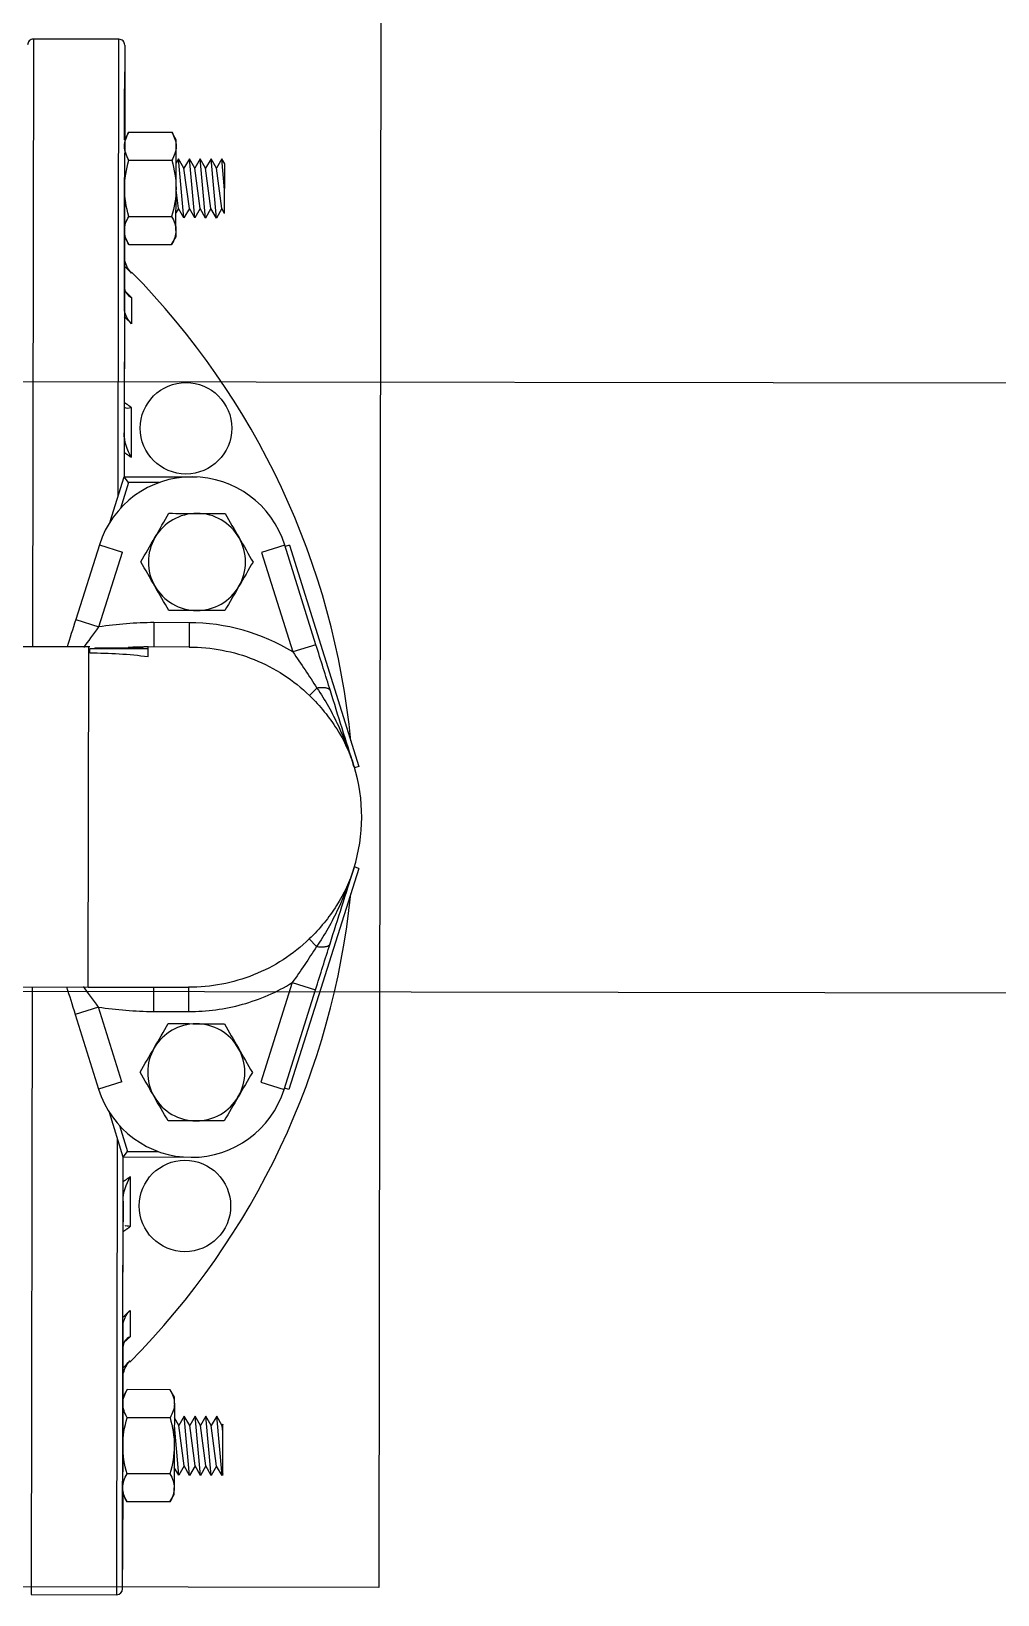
# Model space of a CAD drawing. Header units: millimetres. Extents: x 9 to 403, y 12 to 283.
# Drawn here: x 69.3317 to 69.4585, y 241.0988 to 241.3038 of the extents above; entities that cross this region are included whole.
import ezdxf

# ---------------------------------------------------------------- set-up
doc = ezdxf.new("R2010")
doc.units = ezdxf.units.MM
doc.layers.add('SITE_20200109$0$22', color=40, linetype='Continuous')

# ---------------------------------------------------------------- blocks, each defined once
blk = doc.blocks.new('SITE_20200109$0$A$C3D8971C')
at = {"color": 9, "linetype": 'Continuous'}
for p, q in [((-705, -960.5), (-705, -750.5)), ((-305, -960.5), (-705, -960.5))]:
    blk.add_line(p, q, dxfattribs=at)
at = {"color": 9, "linetype": 'Continuous', "extrusion": (0, 1, 0)}
for p, q in [((-626.31, -911.9), (-626.31, -922.28)), ((-581.69, -922.28), (-581.69, -911.9)), ((-706, -914.91), (-706, -926.13)), ((-626.32, -914.91), (-706, -914.91)), ((-502, -914.91), (-581.68, -914.91)), ((-502, -926.13), (-502, -914.91)), ((-629.89, -920.57), (-639.7, -923.66)), ((-628.93, -923.61), (-629.89, -920.57)), ((-578.11, -920.57), (-579.07, -923.61)), ((-568.3, -923.66), (-578.11, -920.57)), ((-626.31, -922.28), (-626.31, -935.44)), ((-626.31, -922.28), (-581.69, -922.28)), ((-582.48, -922.43), (-581.94, -922.43)), ((-581.94, -930.08), (-581.94, -922.43)), ((-581.69, -922.43), (-581.69, -922.28)), ((-638.74, -926.7), (-639.7, -923.66)), ((-638.74, -926.7), (-628.93, -923.61)), ((-581.81, -923.07), (-581.94, -923.07)), ((-581.81, -923.07), (-581.81, -929.44)), ((-579.07, -923.61), (-569.26, -926.7)), ((-568.3, -923.66), (-569.26, -926.7)), ((-706, -926.13), (-646.15, -926.13)), ((-648.62, -926.89), (-642.74, -925.08)), ((-644.48, -926.42), (-647.86, -927.46)), ((-565.26, -925.08), (-559.37, -926.89)), ((-560.14, -927.46), (-563.52, -926.42)), ((-561.85, -926.13), (-502, -926.13)), ((-705.23, -926.89), (-648.63, -926.89)), ((-702.69, -926.89), (-702.69, -926.89)), ((-692.83, -926.89), (-699.5, -926.89)), ((-692.83, -926.89), (-693.82, -927.46)), ((-693.82, -933.08), (-693.82, -927.46)), ((-690.14, -933.08), (-690.14, -927.46)), ((-682.8, -926.89), (-687.89, -926.89)), ((-676.89, -926.89), (-682.8, -926.89)), ((-682.78, -933.08), (-682.78, -927.46)), ((-679.1, -927.46), (-680.08, -926.89)), ((-679.1, -933.08), (-679.1, -927.46)), ((-670.83, -926.89), (-676.89, -926.89)), ((-675.33, -927.82), (-675.48, -927.82)), ((-668.7, -927.82), (-672.16, -927.82)), ((-670.4, -926.89), (-657.08, -926.89)), ((-651.16, -927.82), (-657.72, -927.82)), ((-648.62, -936.46), (-648.62, -926.89)), ((-648.62, -926.89), (-647.86, -927.46)), ((-647.86, -927.46), (-647.86, -931.47)), ((-560.14, -927.46), (-559.37, -926.89)), ((-560.14, -931.47), (-560.14, -927.46)), ((-502.76, -926.89), (-559.37, -926.89)), ((-559.37, -926.89), (-559.37, -936.46)), ((-550.28, -927.82), (-556.84, -927.82)), ((-537.6, -926.89), (-550.92, -926.89)), ((-535.84, -927.82), (-539.3, -927.82)), ((-537.17, -926.89), (-531.11, -926.89)), ((-532.52, -927.82), (-532.67, -927.82)), ((-531.11, -926.89), (-525.2, -926.89)), ((-527.92, -926.89), (-528.9, -927.46)), ((-528.9, -927.46), (-528.9, -933.08)), ((-525.22, -927.46), (-525.22, -933.08)), ((-525.2, -926.89), (-520.11, -926.89)), ((-517.86, -927.46), (-517.86, -933.08)), ((-514.18, -927.46), (-515.17, -926.89)), ((-515.17, -926.89), (-508.5, -926.89)), ((-514.18, -927.46), (-514.18, -933.08)), ((-505.31, -926.89), (-505.31, -926.89)), ((-629.5, -930.83), (-629.5, -935.44)), ((-626.31, -930.83), (-629.5, -930.83)), ((-582.95, -930.08), (-581.94, -930.08)), ((-581.94, -929.44), (-581.81, -929.44)), ((-581.69, -935.44), (-581.69, -930.08)), ((-578.5, -930.83), (-581.69, -930.83)), ((-578.5, -935.44), (-578.5, -930.83)), ((-693.82, -933.08), (-692.83, -933.65)), ((-692.83, -933.65), (-691.98, -933.65)), ((-686.46, -933.65), (-691.98, -933.65)), ((-690.33, -934.25), (-689.3, -933.65)), ((-690.33, -934.25), (-683.81, -933.65)), ((-689.1, -934.96), (-690.33, -934.25)), ((-690.33, -935.67), (-689.1, -934.96)), ((-690.33, -935.67), (-682.58, -934.96)), ((-689.1, -934.96), (-683.81, -934.25)), ((-680.94, -933.65), (-686.46, -933.65)), ((-683.81, -934.25), (-682.78, -933.65)), ((-682.58, -934.96), (-683.81, -934.25)), ((-683.81, -935.67), (-682.58, -934.96)), ((-680.94, -933.65), (-680.08, -933.65)), ((-680.08, -933.65), (-679.1, -933.08)), ((-528.9, -933.08), (-527.92, -933.65)), ((-527.06, -933.65), (-527.92, -933.65)), ((-527.06, -933.65), (-521.54, -933.65)), ((-525.42, -934.69), (-524.19, -933.98)), ((-525.42, -934.69), (-517.67, -933.98)), ((-524.19, -935.4), (-525.42, -934.69)), ((-524.19, -933.98), (-524.76, -933.65)), ((-524.19, -933.98), (-521.71, -933.65)), ((-524.19, -935.4), (-518.9, -934.69)), ((-521.54, -933.65), (-516.02, -933.65)), ((-518.9, -934.69), (-517.67, -933.98)), ((-517.67, -935.4), (-518.9, -934.69)), ((-517.67, -933.98), (-518.24, -933.65)), ((-516.02, -933.65), (-515.17, -933.65)), ((-515.17, -933.65), (-514.18, -933.08)), ((-689.1, -936.38), (-690.33, -935.67)), ((-690.33, -937.08), (-689.1, -936.38)), ((-690.33, -937.08), (-682.58, -936.38)), ((-689.1, -937.79), (-690.33, -937.08)), ((-689.1, -936.38), (-683.81, -935.67)), ((-689.1, -937.79), (-683.81, -937.08)), ((-682.58, -936.38), (-683.81, -935.67)), ((-683.81, -937.08), (-682.58, -936.38)), ((-682.58, -937.79), (-683.81, -937.08)), ((-648.62, -936.46), (-648.61, -936.46)), ((-626.31, -935.44), (-629.5, -935.44)), ((-578.5, -935.44), (-581.69, -935.44)), ((-559.37, -936.46), (-559.39, -936.46)), ((-525.42, -936.11), (-524.19, -935.4)), ((-525.42, -936.11), (-517.67, -935.4)), ((-524.19, -936.82), (-525.42, -936.11)), ((-525.42, -937.53), (-524.19, -936.82)), ((-525.42, -937.53), (-517.67, -936.82)), ((-524.19, -936.82), (-518.9, -936.11)), ((-518.9, -936.11), (-517.67, -935.4)), ((-517.67, -936.82), (-518.9, -936.11)), ((-518.9, -937.53), (-517.67, -936.82)), ((-690.33, -938.5), (-689.1, -937.79)), ((-690.33, -938.5), (-682.58, -937.79)), ((-689.1, -939.21), (-690.33, -938.5)), ((-689.1, -939.21), (-683.81, -938.5)), ((-683.81, -938.5), (-682.58, -937.79)), ((-682.58, -939.21), (-683.81, -938.5)), ((-524.19, -938.24), (-525.42, -937.53)), ((-525.42, -938.95), (-524.19, -938.24)), ((-525.42, -938.95), (-517.67, -938.24)), ((-524.19, -939.65), (-525.42, -938.95)), ((-524.19, -938.24), (-518.9, -937.53)), ((-524.19, -939.65), (-518.9, -938.95)), ((-517.67, -938.24), (-518.9, -937.53)), ((-518.9, -938.95), (-517.67, -938.24)), ((-517.67, -939.65), (-518.9, -938.95)), ((-690.33, -939.92), (-689.1, -939.21)), ((-690.33, -939.92), (-682.58, -939.21)), ((-690.14, -940.03), (-690.33, -939.92)), ((-690.33, -940.03), (-690.14, -940.03)), ((-690.14, -940.03), (-683.63, -940.03)), ((-684.61, -940.03), (-683.81, -939.92)), ((-683.81, -939.92), (-682.58, -939.21)), ((-683.63, -940.03), (-683.81, -939.92)), ((-524.83, -940.03), (-524.19, -939.65)), ((-524.83, -940.03), (-518.32, -940.03)), ((-521.74, -940.03), (-517.67, -939.65)), ((-518.32, -940.03), (-517.67, -939.65)), ((-638.74, -944.94), (-639.7, -947.98)), ((-625.68, -949.05), (-638.74, -944.94)), ((-569.26, -944.94), (-582.32, -949.05)), ((-568.3, -947.98), (-569.26, -944.94)), ((-639.7, -947.98), (-626.64, -952.09)), ((-639.7, -948.62), (-639.52, -948.04)), ((-610.69, -957.74), (-639.7, -948.62)), ((-625.68, -949.05), (-626.64, -952.09)), ((-568.3, -948.62), (-597.31, -957.74)), ((-581.36, -952.09), (-582.32, -949.05)), ((-581.36, -952.09), (-568.3, -947.98)), ((-568.3, -948.62), (-568.48, -948.04)), ((-619.96, -951.26), (-620.95, -952.21)), ((-587.05, -952.21), (-588.04, -951.26)), ((-610.69, -957.74), (-610.51, -957.16)), ((-597.31, -957.74), (-597.49, -957.16))]:
    blk.add_line(p, q, dxfattribs=at)
at = {"color": 9, "linetype": 'Continuous'}
for centre in [(-655, -935), (-553, -935)]:
    blk.add_circle(centre, 6, dxfattribs=at)
for centre, radius, start, end in [((-502.76, -914.91), 0.765, 0, 90), ((-635.87, -935.82), 12.75, 107.4576, 252.5424), ((-572.12, -935.82), 12.75, 287.4576, 72.5424), ((-705.23, -926.13), 0.765, 180, 270), ((-502.76, -926.13), 0.765, 270, 0), ((-604, -855.52), 101.56, 224.649, 225.384), ((-604, -855.52), 101.67, 225.3236, 264.338), ((-604, -855.52), 101.67, 275.662, 314.6764), ((-604, -855.52), 101.56, 314.616, 315.351), ((-637.47, -936.46), 6.37, 120, 180), ((-637.47, -936.46), 6.37, 60, 120), ((-637.47, -936.46), 6.37, 0, 60), ((-570.53, -936.46), 6.37, 120, 180), ((-570.53, -936.46), 6.37, 60, 120), ((-570.53, -936.46), 6.37, 0, 60), ((-637.47, -936.46), 6.37, 180, 240), ((-637.47, -936.46), 6.37, 300, 0), ((-570.53, -936.46), 6.37, 180, 240), ((-570.53, -936.46), 6.37, 300, 0), ((-637.47, -936.46), 6.37, 240, 300), ((-570.53, -936.46), 6.37, 240, 300), ((-604, -935.82), 22.31, 252.5424, 287.4576)]:
    blk.add_arc(centre, radius, start, end, dxfattribs=at)
for points, degree in [([(-626.3, -919.44), (-627.38, -919.78), (-628.63, -920.17), (-629.89, -920.57)], 3), ([(-578.11, -920.57), (-579.36, -920.18), (-580.6, -919.79), (-581.68, -919.45)], 3), ([(-628.93, -923.61), (-627.96, -922.91), (-626.99, -922.2), (-626.23, -921.64)], 3), ([(-581.77, -921.64), (-581.01, -922.2), (-580.04, -922.91), (-579.07, -923.61)], 3), ([(-628.93, -923.61), (-629.27, -926), (-629.5, -928.41), (-629.5, -930.83)], 3), ([(-578.5, -930.83), (-578.5, -928.41), (-578.73, -926), (-579.07, -923.61)], 3), ([(-693.82, -927.46), (-693.22, -927.12), (-692.6, -926.89), (-691.98, -926.89)], 3), ([(-691.98, -926.89), (-691.35, -926.89), (-690.74, -927.12), (-690.14, -927.46)], 3), ([(-690.14, -927.46), (-688.95, -927.12), (-687.7, -926.89), (-686.46, -926.89)], 3), ([(-686.46, -926.89), (-685.21, -926.89), (-683.97, -927.12), (-682.78, -927.46)], 3), ([(-682.78, -927.46), (-682.17, -927.12), (-681.56, -926.89), (-680.94, -926.89)], 3), ([(-680.94, -926.89), (-680.31, -926.89), (-679.7, -927.12), (-679.1, -927.46)], 3), ([(-676.9, -926.98), (-676.29, -927.12), (-675.76, -927.43), (-675.33, -927.82)], 3), ([(-672.16, -927.82), (-672.44, -927.27), (-672.89, -926.89), (-673.54, -926.89)], 3), ([(-669.61, -926.89), (-669.32, -927.21), (-669.02, -927.52), (-668.7, -927.82)], 3), ([(-657.72, -927.82), (-657.65, -927.53), (-657.63, -927.29), (-657.64, -927.13)], 3), ([(-654.38, -926.89), (-655.4, -926.89), (-656.34, -926.89), (-657.08, -926.89)], 3), ([(-654.38, -926.89), (-653.26, -926.89), (-652.14, -927.27), (-651.16, -927.82)], 3), ([(-556.84, -927.82), (-555.86, -927.27), (-554.74, -926.89), (-553.62, -926.89)], 3), ([(-550.92, -926.89), (-551.66, -926.89), (-552.59, -926.89), (-553.62, -926.89)], 3), ([(-550.3, -926.96), (-550.39, -927.09), (-550.37, -927.4), (-550.28, -927.82)], 3), ([(-539.3, -927.82), (-538.98, -927.52), (-538.68, -927.21), (-538.39, -926.89)], 3), ([(-534.46, -926.89), (-535.11, -926.89), (-535.56, -927.27), (-535.84, -927.82)], 3), ([(-532.67, -927.82), (-532.24, -927.43), (-531.71, -927.12), (-531.1, -926.98)], 3), ([(-528.9, -927.46), (-528.3, -927.12), (-527.69, -926.89), (-527.06, -926.89)], 3), ([(-527.06, -926.89), (-526.44, -926.89), (-525.82, -927.12), (-525.22, -927.46)], 3), ([(-525.22, -927.46), (-524.03, -927.12), (-522.79, -926.89), (-521.54, -926.89)], 3), ([(-521.54, -926.89), (-520.3, -926.89), (-519.05, -927.12), (-517.86, -927.46)], 3), ([(-517.86, -927.46), (-517.26, -927.12), (-516.65, -926.89), (-516.02, -926.89)], 3), ([(-516.02, -926.89), (-515.4, -926.89), (-514.78, -927.12), (-514.18, -927.46)], 3), ([(-643.84, -932.78), (-642.8, -932.17), (-641.74, -931.56), (-640.66, -930.94)], 3), ([(-640.66, -930.94), (-639.57, -930.31), (-638.51, -929.7), (-637.47, -929.1)], 3), ([(-637.47, -929.1), (-636.43, -929.7), (-635.37, -930.31), (-634.28, -930.94)], 3), ([(-634.28, -930.94), (-633.2, -931.56), (-632.13, -932.18), (-631.09, -932.78)], 3), ([(-581.94, -930.08), (-581.69, -930.08)], 1), ([(-576.91, -932.78), (-575.86, -932.17), (-574.8, -931.56), (-573.72, -930.94)], 3), ([(-573.72, -930.94), (-572.64, -930.31), (-571.57, -929.7), (-570.53, -929.1)], 3), ([(-570.53, -929.1), (-569.49, -929.7), (-568.43, -930.31), (-567.34, -930.94)], 3), ([(-567.34, -930.94), (-566.26, -931.56), (-565.2, -932.18), (-564.16, -932.78)], 3), ([(-643.84, -936.46), (-643.84, -935.21), (-643.84, -933.97), (-643.84, -932.78)], 3), ([(-631.09, -932.78), (-631.09, -933.97), (-631.09, -935.21), (-631.09, -936.46)], 3), ([(-576.91, -936.46), (-576.91, -935.21), (-576.91, -933.97), (-576.91, -932.78)], 3), ([(-564.16, -932.78), (-564.16, -933.97), (-564.16, -935.21), (-564.16, -936.46)], 3), ([(-691.98, -933.65), (-692.6, -933.65), (-693.22, -933.43), (-693.82, -933.08)], 3), ([(-690.14, -933.08), (-690.74, -933.43), (-691.35, -933.65), (-691.98, -933.65)], 3), ([(-686.46, -933.65), (-687.7, -933.65), (-688.95, -933.43), (-690.14, -933.08)], 3), ([(-682.78, -933.08), (-683.97, -933.43), (-685.21, -933.65), (-686.46, -933.65)], 3), ([(-680.94, -933.65), (-681.56, -933.65), (-682.18, -933.43), (-682.78, -933.08)], 3), ([(-679.1, -933.08), (-679.7, -933.43), (-680.31, -933.65), (-680.94, -933.65)], 3), ([(-527.06, -933.65), (-527.69, -933.65), (-528.3, -933.43), (-528.9, -933.08)], 3), ([(-525.22, -933.08), (-525.83, -933.43), (-526.44, -933.65), (-527.06, -933.65)], 3), ([(-521.54, -933.65), (-522.79, -933.65), (-524.03, -933.43), (-525.22, -933.08)], 3), ([(-517.86, -933.08), (-519.05, -933.43), (-520.3, -933.65), (-521.54, -933.65)], 3), ([(-516.02, -933.65), (-516.65, -933.65), (-517.26, -933.43), (-517.86, -933.08)], 3), ([(-514.18, -933.08), (-514.78, -933.43), (-515.4, -933.65), (-516.02, -933.65)], 3), ([(-643.84, -940.14), (-643.84, -938.94), (-643.84, -937.7), (-643.84, -936.46)], 3), ([(-631.09, -936.46), (-631.09, -937.7), (-631.09, -938.94), (-631.09, -940.14)], 3), ([(-582.32, -949.05), (-579.83, -945.01), (-578.5, -940.25), (-578.5, -935.44)], 3), ([(-576.91, -940.14), (-576.91, -938.94), (-576.91, -937.7), (-576.91, -936.46)], 3), ([(-564.16, -936.46), (-564.16, -937.7), (-564.16, -938.94), (-564.16, -940.14)], 3), ([(-640.66, -941.98), (-641.74, -941.35), (-642.8, -940.74), (-643.84, -940.14)], 3), ([(-631.09, -940.14), (-632.14, -940.74), (-633.2, -941.35), (-634.28, -941.98)], 3), ([(-573.72, -941.98), (-574.8, -941.35), (-575.87, -940.74), (-576.91, -940.14)], 3), ([(-564.16, -940.14), (-565.2, -940.74), (-566.26, -941.35), (-567.34, -941.98)], 3), ([(-637.47, -943.82), (-638.51, -943.22), (-639.57, -942.6), (-640.66, -941.98)], 3), ([(-634.28, -941.98), (-635.36, -942.6), (-636.43, -943.22), (-637.47, -943.82)], 3), ([(-570.53, -943.82), (-571.57, -943.22), (-572.63, -942.6), (-573.72, -941.98)], 3), ([(-567.34, -941.98), (-568.43, -942.6), (-569.49, -943.22), (-570.53, -943.82)], 3), ([(-620.95, -952.21), (-622.55, -951.21), (-624.11, -950.15), (-625.68, -949.05)], 3), ([(-582.32, -949.05), (-583.89, -950.15), (-585.45, -951.21), (-587.05, -952.21)], 3), ([(-626.64, -952.09), (-624.56, -952.74), (-622.56, -953.37), (-620.6, -953.99)], 3), ([(-587.4, -953.99), (-585.44, -953.37), (-583.44, -952.74), (-581.36, -952.09)], 3)]:
    blk.add_open_spline(points, degree=degree, dxfattribs=at)
for points, knots in [([(-582.48, -922.43), (-582.48, -923.71), (-582.52, -924.99), (-582.67, -927.56), (-582.79, -928.82), (-582.95, -930.08)], [0, 0, 0, 0, 0.5, 0.5, 1, 1, 1, 1]), ([(-699.5, -926.89), (-699.86, -926.89), (-700.22, -926.89), (-700.9, -926.89), (-701.22, -926.89), (-701.78, -926.89), (-702.02, -926.89), (-702.21, -926.89), (-702.4, -926.89), (-702.54, -926.89), (-702.69, -926.89)], [0, 0, 0, 0, 0.215359, 0.215359, 0.430727, 0.430727, 0.645961, 0.645961, 0.645961, 1, 1, 1, 1]), ([(-687.89, -926.89), (-688.22, -926.89), (-688.54, -926.89), (-689.07, -926.89), (-689.3, -926.89), (-689.47, -926.89), (-689.64, -926.89), (-689.75, -926.89), (-689.87, -926.89)], [0, 0, 0, 0, 0.286634, 0.286634, 0.57328, 0.57328, 0.57328, 1, 1, 1, 1]), ([(-670.4, -926.89), (-670.66, -926.89), (-670.87, -926.89), (-671.02, -926.89), (-671.18, -926.89), (-671.34, -926.89)], [0, 0, 0, 0, 0.429277, 0.429277, 1, 1, 1, 1]), ([(-670.83, -926.89), (-670.5, -926.89), (-670.17, -926.96), (-669.54, -927.19), (-669.24, -927.37), (-668.87, -927.66), (-668.79, -927.73), (-668.7, -927.82)], [0, 0, 0, 0, 0.428909, 0.428909, 0.858503, 0.858503, 1, 1, 1, 1]), ([(-581.69, -930.08), (-581.69, -929.32), (-581.71, -928.55), (-581.76, -927.69), (-581.77, -927.58), (-581.78, -927.46)], [0, 0, 0, 0, 0.877137, 0.877137, 1, 1, 1, 1]), ([(-539.3, -927.82), (-539.05, -927.58), (-538.78, -927.38), (-538.2, -927.08), (-537.9, -926.97), (-537.45, -926.9), (-537.31, -926.89), (-537.17, -926.89)], [0, 0, 0, 0, 0.411218, 0.411218, 0.820677, 0.820677, 1, 1, 1, 1]), ([(-536.73, -926.89), (-536.85, -926.89), (-536.96, -926.89), (-537.2, -926.89), (-537.39, -926.89), (-537.6, -926.89)], [0, 0, 0, 0, 0.553631, 0.553631, 1, 1, 1, 1]), ([(-518.18, -926.89), (-518.3, -926.89), (-518.42, -926.89), (-518.65, -926.89), (-518.89, -926.89), (-519.43, -926.89), (-519.76, -926.89), (-520.11, -926.89)], [0, 0, 0, 0, 0.326642, 0.326642, 0.653678, 0.653678, 1, 1, 1, 1]), ([(-505.44, -926.89), (-506.38, -926.89), (-506.67, -926.89), (-506.96, -926.89), (-507.3, -926.89), (-507.92, -926.89), (-508.21, -926.89), (-508.5, -926.89)], [0, 0, 0, 0, 0.525068, 0.525068, 0.788006, 0.788006, 1, 1, 1, 1]), ([(-629.5, -935.44), (-629.5, -937.85), (-629.18, -940.2), (-627.9, -944.81), (-626.93, -947.02), (-625.68, -949.05)], [0, 0, 0, 0, 0.5, 0.5, 1, 1, 1, 1]), ([(-619.96, -951.26), (-622, -949.16), (-623.6, -946.68), (-625.77, -941.25), (-626.31, -938.38), (-626.31, -935.44)], [0, 0, 0, 0, 0.5, 0.5, 1, 1, 1, 1]), ([(-581.69, -935.44), (-581.69, -938.37), (-582.24, -941.28), (-584.4, -946.68), (-586.02, -949.18), (-588.04, -951.26)], [0, 0, 0, 0, 0.5, 0.5, 1, 1, 1, 1]), ([(-610.69, -957.1), (-612.4, -956.57), (-614.03, -955.81), (-617.14, -953.85), (-618.61, -952.65), (-619.96, -951.26)], [0, 0, 0, 0, 0.5, 0.5, 1, 1, 1, 1]), ([(-588.04, -951.26), (-589.39, -952.65), (-590.86, -953.85), (-593.97, -955.81), (-595.6, -956.57), (-597.31, -957.1)], [0, 0, 0, 0, 0.5, 0.5, 1, 1, 1, 1]), ([(-610.69, -957.1), (-612.49, -956.54), (-614.28, -955.85), (-617.72, -954.23), (-619.39, -953.32), (-620.95, -952.21)], [0, 0, 0, 0, 0.5, 0.5, 1, 1, 1, 1]), ([(-587.05, -952.21), (-588.61, -953.32), (-590.28, -954.23), (-593.72, -955.85), (-595.51, -956.54), (-597.31, -957.1)], [0, 0, 0, 0, 0.5, 0.5, 1, 1, 1, 1]), ([(-620.6, -953.99), (-619, -954.49), (-617.34, -955.01), (-614.02, -956.06), (-612.36, -956.58), (-610.69, -957.1)], [0, 0, 0, 0, 0.5, 0.5, 1, 1, 1, 1]), ([(-597.31, -957.1), (-595.64, -956.58), (-593.98, -956.06), (-590.66, -955.01), (-589, -954.49), (-587.4, -953.99)], [0, 0, 0, 0, 0.5, 0.5, 1, 1, 1, 1])]:
    blk.add_open_spline(points, degree=3, knots=knots, dxfattribs=at)
for points, weights in [([(-672.79, -927.14), (-672.48, -927.48), (-672.16, -927.82)], [1, 0.999988802901, 1]), ([(-658.37, -926.89), (-658.05, -927.36), (-657.72, -927.82)], [1, 0.999979433825, 1]), ([(-651.81, -926.89), (-651.49, -927.36), (-651.16, -927.82)], [1, 0.999979431042, 1]), ([(-556.84, -927.82), (-556.51, -927.36), (-556.19, -926.89)], [1, 0.999979431042, 1]), ([(-550.28, -927.82), (-549.95, -927.36), (-549.63, -926.89)], [1, 0.999979433825, 1]), ([(-535.84, -927.82), (-535.52, -927.48), (-535.21, -927.14)], [1, 0.99998880784, 1]), ([(-620.95, -952.21), (-621.15, -953.82), (-620.6, -953.99)], [1, 0.866025403784, 1]), ([(-587.4, -953.99), (-586.85, -953.82), (-587.05, -952.21)], [1, 0.866025403784, 1])]:
    blk.add_rational_spline(points, weights, degree=2, dxfattribs=at)
blk = doc.blocks.new('AUDIT_I_200528142514-0')
at = {"layer": 'SITE_20200109$0$22', "color": 8, "rotation": 89.92133469272197}
blk.add_blockref('SITE_20200109$0$A$C3D8971C', (248392.59, 243549.64), dxfattribs=at)

msp = doc.modelspace()

# ---------------------------------------------------------------- linework, layer by layer
at = {"color": 8}
for p, q in [((69.64459, 241.25745), (68.20459, 241.25943)), ((69.72448, 241.17734), (68.12448, 241.17954))]:
    msp.add_line(p, q, dxfattribs=at)

# ---------------------------------------------------------------- block references
at = {"linetype": 'Continuous', "xscale": 0.001000002026557922, "yscale": 0.001000002026557922, "zscale": 0.001000002026557922}
msp.add_blockref('AUDIT_I_200528142514-0', (-179.97536, -1.74407), dxfattribs=at)

doc.saveas('drawing.dxf')
